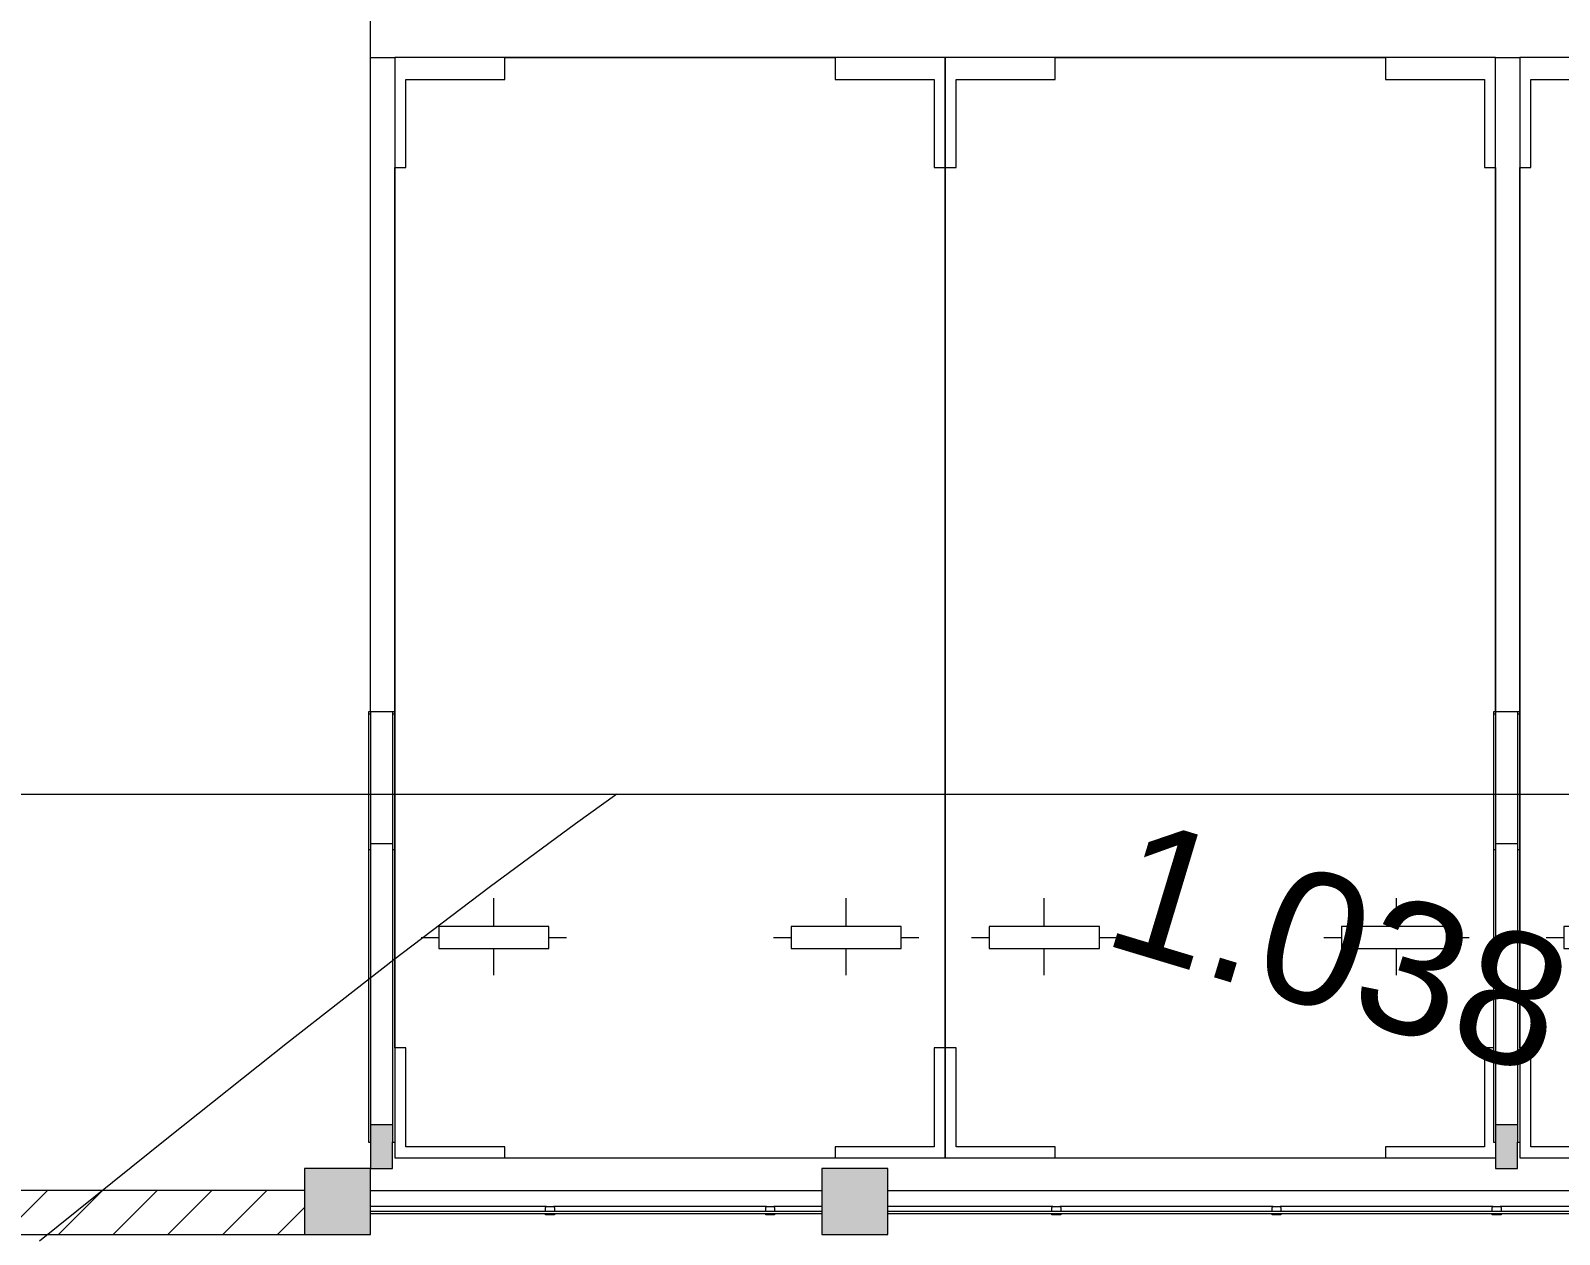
# Model space of a CAD drawing. Header units: millimetres. Extents: x -24439 to 198341, y -52871 to 149926.
# Drawn here: x 87908 to 94853, y 7888 to 13359 of the extents above; entities that cross this region are included whole.
import ezdxf

# ---------------------------------------------------------------- set-up
doc = ezdxf.new("R2010")
doc.units = ezdxf.units.MM
doc.linetypes.add('NET VAN', pattern=[1.06, 0.53, -0.53])
for name, color, linetype, lineweight in [('A-DETL-GENF-2', 9, 'NET VAN', 9), ('A-FLOR', 192, 'Continuous', 9), ('A-FLOR-HRAL', 11, 'Continuous', 9), ('A-WALL', 113, 'Continuous', 9), ('A-WALL-3', 113, 'Continuous', 18), ('A-WALL-PATT-3', 111, 'Continuous', 9), ('C-PRKG', 70, 'Continuous', 9), ('G-IMPT-1', 9, 'Continuous', 9), ('G-IMPT-6', 7, 'Continuous', 9), ('S-COLS', 52, 'Continuous', 9), ('S-COLS-1', 254, 'Continuous', 5), ('S-COLS-3', 9, 'Continuous', 9), ('S-COLS-4', 52, 'Continuous', 18)]:
    doc.layers.add(name, color=color, linetype=linetype, lineweight=lineweight)
doc.styles.add('Arial_1', font='arial_0.ttf', dxfattribs={"height": 600})

# ---------------------------------------------------------------- blocks, each defined once
blk = doc.blocks.new('NBS_CLDPhysicalSecuritySystems_MtlMeshPnlFncngSym_CLDModsecSecurusS3_InfillPanel - NBS_CLDPhysicalSecuritySystems_MtlMeshPnlFncngSym_CLDModsecSecurusS2_InfillPanel-2369496-TKCS_MB ĐỊNH VỊ CAO ĐỘ THIẾT KẾ')
at = {"layer": 'A-FLOR-HRAL'}
for p, q in [((0, 6), (4000, 6)), ((214, 11), (254, 11)), ((214, 6), (214, 11)), ((254, 11), (254, 6)), ((1214, 11), (1254, 11)), ((1214, 6), (1214, 11)), ((1254, 11), (1254, 6)), ((2214, 11), (2254, 11)), ((2214, 6), (2214, 11)), ((2254, 11), (2254, 6)), ((3214, 11), (3254, 11)), ((3214, 6), (3214, 11)), ((3254, 11), (3254, 6)), ((4000, -6), (0, -6)), ((0, -27), (218, -27)), ((214, -23), (214, -6)), ((250, -27), (218, -27)), ((250, -27), (1218, -27)), ((254, -6), (254, -23)), ((1214, -23), (1214, -6)), ((1250, -27), (1218, -27)), ((1250, -27), (2218, -27)), ((1254, -6), (1254, -23)), ((2214, -23), (2214, -6)), ((2250, -27), (2218, -27)), ((2250, -27), (3218, -27)), ((2254, -6), (2254, -23)), ((3214, -23), (3214, -6)), ((3250, -27), (3218, -27)), ((3250, -27), (4000, -27)), ((3254, -6), (3254, -23))]:
    blk.add_line(p, q, dxfattribs=at)
for centre, start, end in [((218, -23), 180, 270), ((250, -23), 270, 0), ((1218, -23), 180, 270), ((1250, -23), 270, 0), ((2218, -23), 180, 270), ((2250, -23), 270, 0), ((3218, -23), 180, 270), ((3250, -23), 270, 0)]:
    blk.add_arc(centre, 4, start, end, dxfattribs=at)
blk = doc.blocks.new('NBS_CLDPhysicalSecuritySystems_MtlMeshPnlFncngSym_CLDModsecSecurusS3_InfillPanel - NBS_CLDPhysicalSecuritySystems_MtlMeshPnlFncngSym_CLDModsecSecurusS2_InfillPanel-2369504-TKCS_MB ĐỊNH VỊ CAO ĐỘ THIẾT KẾ')
at = {"layer": 'A-FLOR-HRAL'}
for p, q in [((0, 6), (2049.1, 6)), ((214, 11), (254, 11)), ((214, 6), (214, 11)), ((254, 11), (254, 6)), ((1214, 11), (1254, 11)), ((1214, 6), (1214, 11)), ((1254, 11), (1254, 6)), ((2049.1, -6), (0, -6)), ((0, -27), (218, -27)), ((214, -23), (214, -6)), ((250, -27), (218, -27)), ((250, -27), (1218, -27)), ((254, -6), (254, -23)), ((1214, -23), (1214, -6)), ((1250, -27), (1218, -27)), ((1250, -27), (2049.1, -27)), ((1254, -6), (1254, -23))]:
    blk.add_line(p, q, dxfattribs=at)
for centre, start, end in [((218, -23), 180, 270), ((250, -23), 270, 0), ((1218, -23), 180, 270), ((1250, -23), 270, 0)]:
    blk.add_arc(centre, 4, start, end, dxfattribs=at)
blk = doc.blocks.new('M_Concrete-Rectangular-Column2 - 300x300-2223046-TKCS_MB ĐỊNH VỊ CAO ĐỘ THIẾT KẾ')
at = {"layer": 'S-COLS-3'}
blk.add_hatch(color=256, dxfattribs=at).paths.add_polyline_path([(-150, -150), (150, -150), (150, 150), (-150, 150)])
at = {"layer": 'S-COLS-4'}
for p, q in [((150, 150), (-150, 150)), ((-150, 150), (-150, -150)), ((150, -150), (150, 150)), ((-150, -150), (150, -150))]:
    blk.add_line(p, q, dxfattribs=at)
blk = doc.blocks.new('TRỤ ĐỂ XE ĐẦU HỒI - TRỤ ĐỂ XE ĐẦU HỒI-2550560-TKCS_MB ĐỊNH VỊ CAO ĐỘ THIẾT KẾ')
at = {"layer": 'S-COLS-3'}
blk.add_hatch(color=256, dxfattribs=at).paths.add_polyline_path([(-50, 100), (-50, -100), (50, -100), (50, 100)])
at = {"layer": 'S-COLS'}
for p, q in [((-60, -1349.5), (-60, -20)), ((-50, -20), (-60, -20)), ((-50, -1349.5), (-50, -20)), ((50, -1349.5), (50, -20)), ((60, -20), (50, -20)), ((60, -1349.5), (60, -20)), ((50, -100), (-50, -100)), ((-60, -1966.3), (-60, -1349.5)), ((-50, -1349.5), (-60, -1349.5)), ((-50, -1966.3), (-50, -1349.5)), ((-50, -1374.7), (50, -1374.7)), ((50, -1966.3), (50, -1349.5)), ((60, -1349.5), (50, -1349.5)), ((60, -1966.3), (60, -1349.5)), ((-50, -1966.3), (-60, -1966.3)), ((-60, -1966.3), (-60, -1975.4)), ((-60, -1975.4), (60, -1975.4)), ((-50, -1974.4), (-50, -1966.3)), ((-50, -1974.4), (50, -1974.4)), ((60, -1966.3), (50, -1966.3)), ((50, -1974.4), (50, -1966.3)), ((60, -1975.4), (60, -1966.3))]:
    blk.add_line(p, q, dxfattribs=at)
at = {"layer": 'S-COLS-4'}
for p, q in [((-50, 100), (-50, -20)), ((50, 100), (-50, 100)), ((50, -20), (50, 100))]:
    blk.add_line(p, q, dxfattribs=at)
blk = doc.blocks.new('xe oto1 - xe oto-V299-TKCS_MB ĐỊNH VỊ CAO ĐỘ THIẾT KẾ')
at = {"layer": 'C-PRKG'}
for p, q in [((-2000, 5000), (-2500, 5000)), ((-2500, 5000), (-2500, 4500)), ((-2500, 5000), (-2500, 0)), ((0, 5000), (-2500, 5000)), ((-2000, 4950), (-2000, 5000)), ((0, 5000), (-500, 5000)), ((-500, 5000), (-500, 4950)), ((0, 4500), (0, 5000)), ((0, 0), (0, 5000)), ((-2450, 4500), (-2450, 4950)), ((-2450, 4950), (-2000, 4950)), ((-500, 4950), (-50, 4950)), ((-50, 4950), (-50, 4500)), ((-2500, 4500), (-2450, 4500)), ((-2500, 500), (-2500, 4500)), ((-2500, 4500), (-2500, 500)), ((-50, 4500), (0, 4500)), ((0, 500), (0, 4500)), ((0, 4500), (0, 500)), ((-2050, 4170), (-2050, 4050)), ((-2050, 4170), (-2050, 4050)), ((-450, 4170), (-450, 4050)), ((-450, 4170), (-450, 4050)), ((-1800, 4050), (-2300, 4050)), ((-2300, 4050), (-2300, 3950)), ((-1800, 3950), (-1800, 4050)), ((-200, 4050), (-700, 4050)), ((-700, 4050), (-700, 3950)), ((-200, 3950), (-200, 4050)), ((-2300, 4000), (-2380, 4000)), ((-2300, 4000), (-2380, 4000)), ((-1720, 4000), (-1800, 4000)), ((-1720, 4000), (-1800, 4000)), ((-700, 4000), (-780, 4000)), ((-700, 4000), (-780, 4000)), ((-120, 4000), (-200, 4000)), ((-120, 4000), (-200, 4000)), ((-2300, 3950), (-1800, 3950)), ((-2050, 3950), (-2050, 3820)), ((-2050, 3950), (-2050, 3820)), ((-700, 3950), (-200, 3950)), ((-450, 3950), (-450, 3820)), ((-450, 3950), (-450, 3820)), ((-2450, 500), (-2500, 500)), ((-2500, 500), (-2500, 0)), ((-2450, 100), (-2450, 500)), ((0, 500), (-50, 500)), ((-50, 500), (-50, 100)), ((0, 0), (0, 500)), ((-2000, 100), (-2450, 100)), ((-2000, 0), (-2000, 100)), ((-500, 100), (-500, 0)), ((-50, 100), (-500, 100)), ((-2500, 0), (-2000, 0)), ((-2500, 0), (0, 0)), ((-500, 0), (0, 0))]:
    blk.add_line(p, q, dxfattribs=at)
blk = doc.blocks.new('xe oto1 - xe oto-V300-TKCS_MB ĐỊNH VỊ CAO ĐỘ THIẾT KẾ')
at = {"layer": 'C-PRKG'}
for p, q in [((-2000, 5000), (-2500, 5000)), ((0, 5000), (-2500, 5000)), ((-2000, 4950), (-2000, 5000)), ((0, 5000), (-500, 5000)), ((-500, 5000), (-500, 4950)), ((0, 4500), (0, 5000)), ((0, 0), (0, 5000)), ((-2450, 4500), (-2450, 4950)), ((-2450, 4950), (-2000, 4950)), ((-500, 4950), (-50, 4950)), ((-50, 4950), (-50, 4500)), ((-2490, 4500), (-2450, 4500)), ((-50, 4500), (0, 4500)), ((0, 500), (0, 4500)), ((0, 4500), (0, 500)), ((-2050, 4170), (-2050, 4050)), ((-2050, 4170), (-2050, 4050)), ((-450, 4170), (-450, 4050)), ((-450, 4170), (-450, 4050)), ((-1800, 4050), (-2300, 4050)), ((-2300, 4050), (-2300, 3950)), ((-1800, 3950), (-1800, 4050)), ((-200, 4050), (-700, 4050)), ((-700, 4050), (-700, 3950)), ((-200, 3950), (-200, 4050)), ((-2300, 4000), (-2380, 4000)), ((-2300, 4000), (-2380, 4000)), ((-1720, 4000), (-1800, 4000)), ((-1720, 4000), (-1800, 4000)), ((-700, 4000), (-780, 4000)), ((-700, 4000), (-780, 4000)), ((-120, 4000), (-200, 4000)), ((-120, 4000), (-200, 4000)), ((-2300, 3950), (-1800, 3950)), ((-2050, 3950), (-2050, 3820)), ((-2050, 3950), (-2050, 3820)), ((-700, 3950), (-200, 3950)), ((-450, 3950), (-450, 3820)), ((-450, 3950), (-450, 3820)), ((-2500, 2973.4), (-2500, 0)), ((-2500, 500), (-2500, 2973.4)), ((-2500, 2973.4), (-2500, 500)), ((-2450, 500), (-2500, 500)), ((-2500, 500), (-2500, 0)), ((-2450, 100), (-2450, 500)), ((0, 500), (-50, 500)), ((-50, 500), (-50, 100)), ((0, 0), (0, 500)), ((-2000, 100), (-2450, 100)), ((-2000, 0), (-2000, 100)), ((-500, 100), (-500, 0)), ((-50, 100), (-500, 100)), ((-2500, 0), (-2000, 0)), ((-2500, 0), (0, 0)), ((-500, 0), (0, 0))]:
    blk.add_line(p, q, dxfattribs=at)
blk = doc.blocks.new('NCV_TKCS_251209_TONG THE HIEN TRANG SAN DUONG - NCV_TKCS_HIEN TRANG_251209a_dwg-1612995-TKCS_MB ĐỊNH VỊ CAO ĐỘ THIẾT KẾ')
at = {"layer": 'G-IMPT-1', "flags": 128}
blk.add_lwpolyline([(563620038.2, 1144994014.5), (563599985.9, 1145060590.2), (563591264.5, 1145065274), (563500590.2, 1145037963.3), (563495906.4, 1145029241.9), (563515958.7, 1144962666.2)], close=True, dxfattribs=at)
blk.add_lwpolyline([(563577687.4, 1144981258.6), (563577546.2, 1144981076), (563577254.2, 1144980686.2), (563576934.1, 1144980246), (563576579.9, 1144979745.4), (563576187.6, 1144979178.8), (563575762.1, 1144978558.4)], dxfattribs=at)
at = {"layer": 'G-IMPT-6', "insert": (563579981.8, 1144981844.6), "char_height": 600, "width": 2511.846, "attachment_point": 1, "line_spacing_factor": 0.941778, "style": 'Arial_1'}
blk.add_mtext('1.038', dxfattribs=at)
blk = doc.blocks.new('NCV_TKCS_251209_TONG THE HIEN TRANG SAN DUONG - NCV_TKCS_251209_TONG THE HIEN TRANG SAN DUONG-1605292-TKCS_MB ĐỊNH VỊ CAO ĐỘ THIẾT KẾ')
at = {"rotation": 343.2379237072182}
blk.add_blockref('NCV_TKCS_251209_TONG THE HIEN TRANG SAN DUONG - NCV_TKCS_HIEN TRANG_251209a_dwg-1612995-TKCS_MB ĐỊNH VỊ CAO ĐỘ THIẾT KẾ', (-869777547.7, -933796958.8), dxfattribs=at)

msp = doc.modelspace()

# ---------------------------------------------------------------- hatches: boundary and pattern name
at = {"layer": 'A-WALL-PATT-3'}
h = msp.add_hatch(dxfattribs=at)
h.set_pattern_fill('FP_1', color=256, style=0, pattern_type=2)
h.set_pattern_definition([(45, (0, 0), (-124.4508, 124.4508), [])])
h.paths.add_polyline_path([(87665.1, 7888.2), (89152.6, 7888.2), (89152.6, 8088.2), (85630.7, 8088.2), (85630.7, 7888.2)])
at = {"layer": 'S-COLS-1'}
msp.add_hatch(color=256, dxfattribs=at).paths.add_polyline_path([(91501.6, 7888.2), (91801.6, 7888.2), (91801.6, 8188.2), (91501.6, 8188.2)])

# ---------------------------------------------------------------- linework, layer by layer
at = {"layer": 'A-FLOR'}
for p, q in [((89452.6, 10263.6), (89452.6, 14088.2)), ((89452.6, 13236.9), (89562.8, 13236.9)), ((90062.8, 13236.9), (91562.8, 13236.9)), ((92562.8, 13236.9), (94062.8, 13236.9)), ((94562.8, 13236.9), (94672.9, 13236.9))]:
    msp.add_line(p, q, dxfattribs=at)
at = {"layer": 'A-WALL'}
for p, q in [((89452.6, 8088.2), (91501.6, 8088.2)), ((91801.6, 8088.2), (95801.6, 8088.2))]:
    msp.add_line(p, q, dxfattribs=at)
at = {"layer": 'A-WALL-3'}
for p, q in [((89152.6, 8088.2), (85630.7, 8088.2)), ((85630.7, 7888.2), (89152.6, 7888.2))]:
    msp.add_line(p, q, dxfattribs=at)
at = {"layer": 'S-COLS-4'}
for p, q in [((91801.6, 8188.2), (91501.6, 8188.2)), ((91501.6, 8188.2), (91501.6, 7888.2)), ((91801.6, 7888.2), (91801.6, 8188.2)), ((91501.6, 7888.2), (91801.6, 7888.2))]:
    msp.add_line(p, q, dxfattribs=at)

# ---------------------------------------------------------------- block references
at = {"layer": 'A-DETL-GENF-2'}
msp.add_blockref('NCV_TKCS_251209_TONG THE HIEN TRANG SAN DUONG - NCV_TKCS_251209_TONG THE HIEN TRANG SAN DUONG-1605292-TKCS_MB ĐỊNH VỊ CAO ĐỘ THIẾT KẾ', (26103.5, 9888.2), dxfattribs=at)
at = {"layer": 'A-FLOR-HRAL', "rotation": 180}
for name, p in [('NBS_CLDPhysicalSecuritySystems_MtlMeshPnlFncngSym_CLDModsecSecurusS3_InfillPanel - NBS_CLDPhysicalSecuritySystems_MtlMeshPnlFncngSym_CLDModsecSecurusS2_InfillPanel-2369504-TKCS_MB ĐỊNH VỊ CAO ĐỘ THIẾT KẾ', (91501.6, 7988.2)), ('NBS_CLDPhysicalSecuritySystems_MtlMeshPnlFncngSym_CLDModsecSecurusS3_InfillPanel - NBS_CLDPhysicalSecuritySystems_MtlMeshPnlFncngSym_CLDModsecSecurusS2_InfillPanel-2369496-TKCS_MB ĐỊNH VỊ CAO ĐỘ THIẾT KẾ', (95801.6, 7988.2))]:
    msp.add_blockref(name, p, dxfattribs=at)
at = {"layer": 'C-PRKG', "rotation": 180}
for name, p in [('xe oto1 - xe oto-V299-TKCS_MB ĐỊNH VỊ CAO ĐỘ THIẾT KẾ', (89562.8, 13236.9)), ('xe oto1 - xe oto-V300-TKCS_MB ĐỊNH VỊ CAO ĐỘ THIẾT KẾ', (92062.8, 13236.9)), ('xe oto1 - xe oto-V299-TKCS_MB ĐỊNH VỊ CAO ĐỘ THIẾT KẾ', (94672.9, 13236.9))]:
    msp.add_blockref(name, p, dxfattribs=at)
at = {"layer": 'S-COLS'}
for name, p, rotation in [('TRỤ ĐỂ XE ĐẦU HỒI - TRỤ ĐỂ XE ĐẦU HỒI-2550560-TKCS_MB ĐỊNH VỊ CAO ĐỘ THIẾT KẾ', (89502.6, 8288.2), 180), ('TRỤ ĐỂ XE ĐẦU HỒI - TRỤ ĐỂ XE ĐẦU HỒI-2550560-TKCS_MB ĐỊNH VỊ CAO ĐỘ THIẾT KẾ', (94612.8, 8288.2), 180), ('M_Concrete-Rectangular-Column2 - 300x300-2223046-TKCS_MB ĐỊNH VỊ CAO ĐỘ THIẾT KẾ', (89302.6, 8038.2), 90.00000000000058)]:
    msp.add_blockref(name, p, dxfattribs=dict(at, rotation=rotation))

doc.saveas('drawing.dxf')
